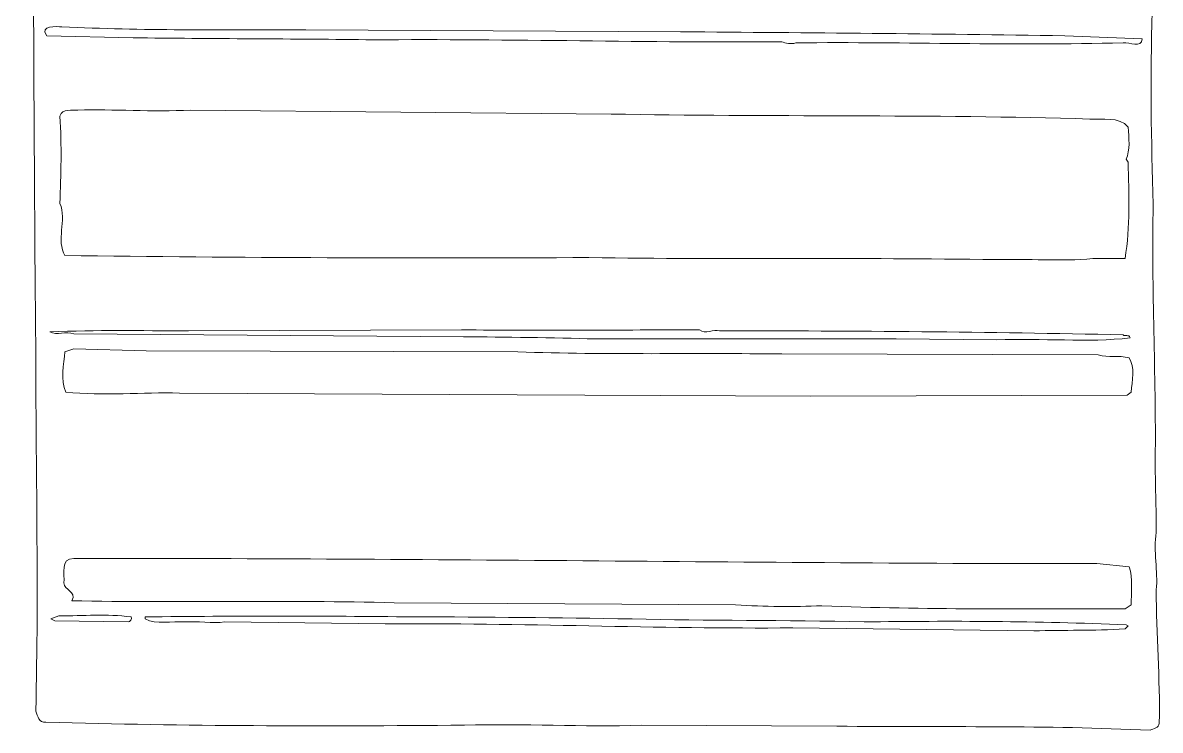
# Model space of a CAD drawing. Header units: centimetres. Extents: x -6.8 to 0.3, y -13.5 to 12.7.
# Drawn here: x -6.82 to 0.26, y -13.52 to -9.12 of the extents above; entities that cross this region are included whole.
import ezdxf

# ---------------------------------------------------------------- set-up
doc = ezdxf.new("R2010")
doc.units = ezdxf.units.CM
doc.header["$MEASUREMENT"] = 0
doc.layers.add('layer 1', color=7, linetype='Continuous')

msp = doc.modelspace()

# ---------------------------------------------------------------- linework, layer by layer
at = {"layer": 'layer 1', "color": 22, "lineweight": 9}
for points, knots in [([(-6.81022, 8.76373), (-6.7915, 9.89974), (-6.81022, 11.07943), (-6.79775, 12.24662), (-6.79775, 12.24662), (-6.79775, 12.24662), (-6.7915, 12.63985), (-6.7915, 12.63985), (-6.7915, 12.63985), (-6.75405, 12.65235), (-6.72283, 12.65857), (-6.6854, 12.6461), (-6.6854, 12.6461), (-6.66043, 12.14676), (-6.66043, 11.64118), (-6.66666, 11.12936), (-6.66666, 11.12936), (-6.65419, 10.84848), (-6.67915, 10.57385), (-6.66666, 10.2992), (-6.66666, 10.2992), (-6.67915, 10.08074), (-6.6729, 9.881), (-6.6729, 9.66254), (-6.6729, 9.66254), (-6.6729, 9.66254), (-6.66666, 7.49041), (-6.66666, 7.49041), (-6.66666, 7.49041), (-6.6729, 7.04101), (-6.66666, 6.56664), (-6.6729, 6.12973), (-6.6729, 6.12973), (-6.66043, 5.9175), (-6.66666, 5.68657), (-6.66666, 5.46809), (-6.66666, 5.46809), (-6.66043, 5.38695), (-6.64169, 5.28084), (-6.67915, 5.1997), (-6.67915, 5.1997), (-6.52934, 4.88137), (-6.17982, 4.73781), (-5.8802, 4.63795), (-5.8802, 4.63795), (-5.78034, 4.58802), (-5.68671, 4.5256), (-5.59309, 4.46942), (-5.59309, 4.46942), (-5.36215, 4.5256), (-5.14992, 4.43196), (-4.97516, 4.2884), (-4.97516, 4.2884), (-4.96267, 4.226), (-4.88153, 4.18854), (-4.88153, 4.11988), (-4.88153, 4.11988), (-4.81911, 4.0637), (-4.76293, 4.13237), (-4.69428, 4.10116), (-4.69428, 4.10116), (-4.48205, 4.0637), (-4.25111, 3.97009), (-4.15749, 3.75161), (-4.15749, 3.75161), (-4.08882, 3.54565), (-3.87037, 3.43954), (-3.70186, 3.30845), (-3.70186, 3.30845), (-3.55205, 3.22107), (-3.33359, 3.17738), (-3.16507, 3.26477), (-3.16507, 3.26477), (-2.94036, 3.33966), (-2.74687, 3.48947), (-2.57835, 3.658), (-2.57835, 3.658), (-2.54714, 3.82028), (-2.39733, 3.96384), (-2.24754, 4.03249), (-2.24754, 4.03249), (-2.1664, 4.06995), (-2.0478, 4.06995), (-1.95417, 4.07619), (-1.95417, 4.07619), (-1.86055, 4.32586), (-1.62336, 4.46318), (-1.3612, 4.47567), (-1.3612, 4.47567), (-1.23638, 4.48189), (-1.1365, 4.407), (-1.0179, 4.46318), (-1.0179, 4.46318), (-0.78697, 4.66291), (-0.48736, 4.65042), (-0.25018, 4.83144), (-0.25018, 4.83144), (-0.13783, 4.9313), (-0.01923, 5.02493), (0.04319, 5.14977), (0.04319, 5.14977), (0.00573, 5.38695), (0.06191, 5.64911), (0.04319, 5.88629), (0.04319, 5.88629), (0.04319, 6.99732), (0.04319, 8.06466), (0.04319, 9.16321), (0.04319, 9.16321), (0.04942, 10.27423), (0.05566, 11.3166), (0.06191, 12.46508), (0.06191, 12.46508), (0.06191, 12.50254), (0.06815, 12.53999), (0.0744, 12.57743), (0.0744, 12.57743), (0.12433, 12.58368), (0.18051, 12.57743), (0.21794, 12.57119), (0.21794, 12.57119), (0.21172, 10.7486), (0.19923, 8.91354), (0.18675, 7.15336), (0.18675, 7.15336), (0.18675, 7.15336), (0.19298, 6.81008), (0.19298, 6.81008), (0.19298, 6.81008), (0.18051, 5.156), (0.18051, 3.47073), (0.17426, 1.77299), (0.17426, 1.77299), (0.16801, 1.1613), (0.17426, 0.49967), (0.17426, -0.11202), (0.17426, -0.11202), (0.18675, -0.59262), (0.16801, -1.09195), (0.17426, -1.55385), (0.17426, -1.55385), (0.17426, -2.33406), (0.16801, -3.12676), (0.17426, -3.90698), (0.17426, -3.90698), (0.19923, -5.11163), (0.18051, -6.25386), (0.19298, -7.42108), (0.19298, -7.42108), (0.17426, -7.65825), (0.21172, -7.90169), (0.19298, -8.13887), (0.19298, -8.13887), (0.19923, -8.3511), (0.19298, -8.56956), (0.19923, -8.78177), (0.19923, -8.78177), (0.19298, -8.86915), (0.20547, -8.96279), (0.20547, -9.05017), (0.20547, -9.05017), (0.19298, -9.45588), (0.19923, -9.85535), (0.21172, -10.24858), (0.21172, -10.24858), (0.19923, -10.77913), (0.23044, -11.30344), (0.22419, -11.83399), (0.22419, -11.83399), (0.22419, -11.98378), (0.23044, -12.13983), (0.23044, -12.28964), (0.23044, -12.28964), (0.21172, -12.40199), (0.24293, -12.53306), (0.23044, -12.64541), (0.23044, -12.64541), (0.23044, -12.92629), (0.2554, -13.19468), (0.24916, -13.47556), (0.24916, -13.47556), (0.24916, -13.50677), (0.21172, -13.50677), (0.19298, -13.51926), (0.19298, -13.51926), (-0.45616, -13.48805), (-1.08032, -13.50052), (-1.75443, -13.49429), (-1.75443, -13.49429), (-1.75443, -13.49429), (-2.97158, -13.48805), (-2.97158, -13.48805), (-2.97158, -13.48805), (-3.32735, -13.50052), (-3.7081, -13.47556), (-4.07011, -13.48805), (-4.07011, -13.48805), (-4.97516, -13.49429), (-5.79283, -13.49429), (-6.6729, -13.46933), (-6.6729, -13.46933), (-6.71661, -13.47556), (-6.72283, -13.43187), (-6.73533, -13.40066), (-6.73533, -13.40066), (-6.71661, -12.63292), (-6.73533, -11.89641), (-6.73533, -11.12867), (-6.73533, -11.12867), (-6.7478, -9.93649), (-6.7478, -8.70687), (-6.76029, -7.49597), (-6.76029, -7.49597), (-6.7478, -5.63593), (-6.78526, -3.81335), (-6.78526, -1.9533), (-6.78526, -1.9533), (-6.77278, -1.43525), (-6.79775, -0.93591), (-6.7915, -0.4116), (-6.7915, -0.4116), (-6.7915, -0.4116), (-6.79775, 1.38601), (-6.79775, 1.38601), (-6.79775, 1.38601), (-6.7915, 2.36596), (-6.81647, 3.34591), (-6.81022, 4.32586), (-6.81022, 4.32586), (-6.81022, 4.74405), (-6.81022, 5.16849), (-6.81022, 5.58669), (-6.81022, 5.58669), (-6.81647, 5.9612), (-6.80398, 6.29825), (-6.81647, 6.66652), (-6.81647, 6.66652), (-6.81647, 6.66652), (-6.81022, 8.76373), (-6.81022, 8.76373)], [0, 0, 0, 0, 0.0166667, 0.0166667, 0.0166667, 0.0166667, 0.0333333, 0.0333333, 0.0333333, 0.0333333, 0.05, 0.05, 0.05, 0.05, 0.0666667, 0.0666667, 0.0666667, 0.0666667, 0.0833333, 0.0833333, 0.0833333, 0.0833333, 0.1, 0.1, 0.1, 0.1, 0.1166667, 0.1166667, 0.1166667, 0.1166667, 0.1333333, 0.1333333, 0.1333333, 0.1333333, 0.15, 0.15, 0.15, 0.15, 0.1666667, 0.1666667, 0.1666667, 0.1666667, 0.1833333, 0.1833333, 0.1833333, 0.1833333, 0.2, 0.2, 0.2, 0.2, 0.2166667, 0.2166667, 0.2166667, 0.2166667, 0.2333333, 0.2333333, 0.2333333, 0.2333333, 0.25, 0.25, 0.25, 0.25, 0.2666667, 0.2666667, 0.2666667, 0.2666667, 0.2833333, 0.2833333, 0.2833333, 0.2833333, 0.3, 0.3, 0.3, 0.3, 0.3166667, 0.3166667, 0.3166667, 0.3166667, 0.3333333, 0.3333333, 0.3333333, 0.3333333, 0.35, 0.35, 0.35, 0.35, 0.3666667, 0.3666667, 0.3666667, 0.3666667, 0.3833333, 0.3833333, 0.3833333, 0.3833333, 0.4, 0.4, 0.4, 0.4, 0.4166667, 0.4166667, 0.4166667, 0.4166667, 0.4333333, 0.4333333, 0.4333333, 0.4333333, 0.45, 0.45, 0.45, 0.45, 0.4666667, 0.4666667, 0.4666667, 0.4666667, 0.4833333, 0.4833333, 0.4833333, 0.4833333, 0.5, 0.5, 0.5, 0.5, 0.5166667, 0.5166667, 0.5166667, 0.5166667, 0.5333333, 0.5333333, 0.5333333, 0.5333333, 0.55, 0.55, 0.55, 0.55, 0.5666667, 0.5666667, 0.5666667, 0.5666667, 0.5833333, 0.5833333, 0.5833333, 0.5833333, 0.6, 0.6, 0.6, 0.6, 0.6166667, 0.6166667, 0.6166667, 0.6166667, 0.6333333, 0.6333333, 0.6333333, 0.6333333, 0.65, 0.65, 0.65, 0.65, 0.6666667, 0.6666667, 0.6666667, 0.6666667, 0.6833333, 0.6833333, 0.6833333, 0.6833333, 0.7, 0.7, 0.7, 0.7, 0.7166667, 0.7166667, 0.7166667, 0.7166667, 0.7333333, 0.7333333, 0.7333333, 0.7333333, 0.75, 0.75, 0.75, 0.75, 0.7666667, 0.7666667, 0.7666667, 0.7666667, 0.7833333, 0.7833333, 0.7833333, 0.7833333, 0.8, 0.8, 0.8, 0.8, 0.8166667, 0.8166667, 0.8166667, 0.8166667, 0.8333333, 0.8333333, 0.8333333, 0.8333333, 0.85, 0.85, 0.85, 0.85, 0.8666667, 0.8666667, 0.8666667, 0.8666667, 0.8833333, 0.8833333, 0.8833333, 0.8833333, 0.9, 0.9, 0.9, 0.9, 0.9166667, 0.9166667, 0.9166667, 0.9166667, 0.9333333, 0.9333333, 0.9333333, 0.9333333, 0.95, 0.95, 0.95, 0.95, 0.9666667, 0.9666667, 0.9666667, 0.9666667, 0.9833333, 0.9833333, 0.9833333, 0.9833333, 1, 1, 1, 1]), ([(-6.57304, -9.1438), (-6.06746, -9.16877), (-5.59932, -9.16252), (-5.0563, -9.16252), (-5.0563, -9.16252), (-5.0563, -9.16252), (-2.72815, -9.175), (-2.72815, -9.175), (-2.72815, -9.175), (-1.91671, -9.18124), (-1.15524, -9.18749), (-0.33757, -9.19996), (-0.33757, -9.19996), (-0.33757, -9.19996), (0.14305, -9.2187), (0.14305, -9.2187), (0.14305, -9.2187), (0.1368, -9.28112), (0.06815, -9.23742), (0.02445, -9.24366), (0.02445, -9.24366), (-0.67462, -9.26238), (-1.30503, -9.23742), (-2.01034, -9.24366), (-2.01034, -9.24366), (-2.04155, -9.25616), (-2.07277, -9.24366), (-2.09773, -9.23742), (-2.09773, -9.23742), (-2.90291, -9.24366), (-3.79547, -9.2187), (-4.63811, -9.22494), (-4.63811, -9.22494), (-5.12495, -9.2187), (-5.6555, -9.2187), (-6.12987, -9.21245), (-6.12987, -9.21245), (-6.12987, -9.21245), (-6.66666, -9.19996), (-6.66666, -9.19996), (-6.66666, -9.19996), (-6.71661, -9.13131), (-6.60426, -9.1438), (-6.57304, -9.1438)], [0, 0, 0, 0, 0.0909091, 0.0909091, 0.0909091, 0.0909091, 0.1818182, 0.1818182, 0.1818182, 0.1818182, 0.2727273, 0.2727273, 0.2727273, 0.2727273, 0.3636364, 0.3636364, 0.3636364, 0.3636364, 0.4545455, 0.4545455, 0.4545455, 0.4545455, 0.5454545, 0.5454545, 0.5454545, 0.5454545, 0.6363636, 0.6363636, 0.6363636, 0.6363636, 0.7272727, 0.7272727, 0.7272727, 0.7272727, 0.8181818, 0.8181818, 0.8181818, 0.8181818, 0.9090909, 0.9090909, 0.9090909, 0.9090909, 1, 1, 1, 1]), ([(-6.58552, -9.69931), (-6.57304, -9.64937), (-6.50438, -9.6681), (-6.47317, -9.66186), (-6.47317, -9.66186), (-6.26096, -9.65561), (-6.00504, -9.67435), (-5.77409, -9.66186), (-5.77409, -9.66186), (-5.77409, -9.66186), (-3.15882, -9.68682), (-3.15882, -9.68682), (-3.15882, -9.68682), (-2.20384, -9.70556), (-1.15524, -9.68682), (-0.18151, -9.71803), (-0.18151, -9.71803), (-0.10662, -9.72428), (-0.00051, -9.69931), (0.05566, -9.76796), (0.05566, -9.76796), (0.06191, -9.83663), (0.06815, -9.91153), (0.04319, -9.9677), (0.04319, -9.9677), (0.04319, -9.9677), (0.05566, -9.98644), (0.05566, -9.98644), (0.05566, -9.98644), (0.06191, -10.18616), (0.06815, -10.3859), (0.03694, -10.58563), (0.03694, -10.58563), (0.03694, -10.58563), (-0.16279, -10.58563), (-0.16279, -10.58563), (-0.16279, -10.58563), (-0.36253, -10.60437), (-0.56851, -10.58563), (-0.76823, -10.59188), (-0.76823, -10.59188), (-1.62336, -10.57939), (-2.42854, -10.59188), (-3.29614, -10.57939), (-3.29614, -10.57939), (-4.3697, -10.58563), (-5.4745, -10.57939), (-6.55431, -10.56691), (-6.55431, -10.56691), (-6.61048, -10.47328), (-6.54183, -10.34846), (-6.58552, -10.24233), (-6.58552, -10.24233), (-6.57927, -10.06133), (-6.57304, -9.88656), (-6.58552, -9.69931)], [0, 0, 0, 0, 0.0714286, 0.0714286, 0.0714286, 0.0714286, 0.1428571, 0.1428571, 0.1428571, 0.1428571, 0.2142857, 0.2142857, 0.2142857, 0.2142857, 0.2857143, 0.2857143, 0.2857143, 0.2857143, 0.3571429, 0.3571429, 0.3571429, 0.3571429, 0.4285714, 0.4285714, 0.4285714, 0.4285714, 0.5, 0.5, 0.5, 0.5, 0.5714286, 0.5714286, 0.5714286, 0.5714286, 0.6428571, 0.6428571, 0.6428571, 0.6428571, 0.7142857, 0.7142857, 0.7142857, 0.7142857, 0.7857143, 0.7857143, 0.7857143, 0.7857143, 0.8571429, 0.8571429, 0.8571429, 0.8571429, 0.9285714, 0.9285714, 0.9285714, 0.9285714, 1, 1, 1, 1]), ([(-5.78659, -11.03504), (-5.78659, -11.03504), (-4.08882, -11.02879), (-4.08882, -11.02879), (-4.08882, -11.02879), (-3.60198, -11.03504), (-3.09642, -11.02879), (-2.60956, -11.02879), (-2.60956, -11.02879), (-2.5721, -11.06), (-2.52217, -11.02257), (-2.48471, -11.03504), (-2.48471, -11.03504), (-1.63583, -11.03504), (-0.81818, -11.04128), (0.02445, -11.06), (0.02445, -11.06), (0.03694, -11.0725), (0.06191, -11.05378), (0.06815, -11.07874), (0.06815, -11.07874), (-0.194, -11.10995), (-0.48113, -11.07874), (-0.76201, -11.09121), (-0.76201, -11.09121), (-0.76201, -11.09121), (-1.38617, -11.08497), (-1.38617, -11.08497), (-1.38617, -11.08497), (-1.38617, -11.08497), (-3.2587, -11.08497), (-3.2587, -11.08497), (-3.2587, -11.08497), (-3.51461, -11.07874), (-3.82668, -11.0725), (-4.07635, -11.0725), (-4.07635, -11.0725), (-4.07635, -11.0725), (-6.49813, -11.05378), (-6.49813, -11.05378), (-6.49813, -11.05378), (-6.54808, -11.03504), (-6.60426, -11.06625), (-6.64794, -11.04128), (-6.64794, -11.04128), (-6.34834, -11.02879), (-6.09867, -11.03504), (-5.78659, -11.03504)], [0, 0, 0, 0, 0.0833333, 0.0833333, 0.0833333, 0.0833333, 0.1666667, 0.1666667, 0.1666667, 0.1666667, 0.25, 0.25, 0.25, 0.25, 0.3333333, 0.3333333, 0.3333333, 0.3333333, 0.4166667, 0.4166667, 0.4166667, 0.4166667, 0.5, 0.5, 0.5, 0.5, 0.5833333, 0.5833333, 0.5833333, 0.5833333, 0.6666667, 0.6666667, 0.6666667, 0.6666667, 0.75, 0.75, 0.75, 0.75, 0.8333333, 0.8333333, 0.8333333, 0.8333333, 0.9166667, 0.9166667, 0.9166667, 0.9166667, 1, 1, 1, 1]), ([(-6.49813, -11.14739), (-6.49813, -11.14739), (-6.04873, -11.15988), (-6.04873, -11.15988), (-6.04873, -11.15988), (-6.04873, -11.15988), (-3.73932, -11.16613), (-3.73932, -11.16613), (-3.73932, -11.16613), (-3.18379, -11.18485), (-2.62203, -11.17236), (-2.09773, -11.1786), (-2.09773, -11.1786), (-2.09773, -11.1786), (-0.13158, -11.18485), (-0.13158, -11.18485), (-0.13158, -11.18485), (-0.06293, -11.20357), (-0.00676, -11.18485), (0.06191, -11.20357), (0.06191, -11.20357), (0.09937, -11.25974), (0.08063, -11.34713), (0.0744, -11.41579), (0.0744, -11.41579), (0.0744, -11.41579), (0.04942, -11.43451), (0.04942, -11.43451), (0.04942, -11.43451), (0.04942, -11.43451), (-1.91671, -11.44076), (-1.91671, -11.44076), (-1.91671, -11.44076), (-1.91671, -11.44076), (-3.3211, -11.43451), (-3.3211, -11.43451), (-3.3211, -11.43451), (-3.3211, -11.43451), (-5.84276, -11.42202), (-5.84276, -11.42202), (-5.84276, -11.42202), (-6.06746, -11.41579), (-6.31713, -11.44076), (-6.54808, -11.41579), (-6.54808, -11.41579), (-6.58552, -11.34088), (-6.56055, -11.24102), (-6.55431, -11.16613), (-6.55431, -11.16613), (-6.55431, -11.16613), (-6.49813, -11.14739), (-6.49813, -11.14739)], [0, 0, 0, 0, 0.0769231, 0.0769231, 0.0769231, 0.0769231, 0.1538462, 0.1538462, 0.1538462, 0.1538462, 0.2307692, 0.2307692, 0.2307692, 0.2307692, 0.3076923, 0.3076923, 0.3076923, 0.3076923, 0.3846154, 0.3846154, 0.3846154, 0.3846154, 0.4615385, 0.4615385, 0.4615385, 0.4615385, 0.5384615, 0.5384615, 0.5384615, 0.5384615, 0.6153846, 0.6153846, 0.6153846, 0.6153846, 0.6923077, 0.6923077, 0.6923077, 0.6923077, 0.7692308, 0.7692308, 0.7692308, 0.7692308, 0.8461538, 0.8461538, 0.8461538, 0.8461538, 0.9230769, 0.9230769, 0.9230769, 0.9230769, 1, 1, 1, 1]), ([(-6.49813, -12.45192), (-4.42588, -12.44568), (-2.25378, -12.48313), (-0.13783, -12.48313), (-0.13783, -12.48313), (-0.13783, -12.48313), (0.06191, -12.50185), (0.06191, -12.50185), (0.06191, -12.50185), (0.08687, -12.57052), (0.0744, -12.67038), (0.0744, -12.73905), (0.0744, -12.73905), (0.0744, -12.73905), (0.03694, -12.76401), (0.03694, -12.76401), (0.03694, -12.76401), (-0.59348, -12.76401), (-1.19892, -12.77024), (-1.84806, -12.74527), (-1.84806, -12.74527), (-2.02284, -12.75152), (-2.20384, -12.75152), (-2.38485, -12.73905), (-2.38485, -12.73905), (-2.38485, -12.73905), (-4.50702, -12.72655), (-4.50702, -12.72655), (-4.50702, -12.72655), (-5.16865, -12.70783), (-5.84899, -12.72655), (-6.51062, -12.71406), (-6.51062, -12.71406), (-6.47941, -12.65166), (-6.56055, -12.65166), (-6.56055, -12.60171), (-6.56055, -12.60171), (-6.55431, -12.55178), (-6.58552, -12.44568), (-6.49813, -12.45192)], [0, 0, 0, 0, 0.1, 0.1, 0.1, 0.1, 0.2, 0.2, 0.2, 0.2, 0.3, 0.3, 0.3, 0.3, 0.4, 0.4, 0.4, 0.4, 0.5, 0.5, 0.5, 0.5, 0.6, 0.6, 0.6, 0.6, 0.7, 0.7, 0.7, 0.7, 0.8, 0.8, 0.8, 0.8, 0.9, 0.9, 0.9, 0.9, 1, 1, 1, 1]), ([(-6.59176, -12.80769), (-6.43573, -12.80769), (-6.29839, -12.79522), (-6.14236, -12.81394), (-6.14236, -12.81394), (-6.13611, -12.82641), (-6.1486, -12.84515), (-6.16108, -12.84515), (-6.16108, -12.84515), (-6.16108, -12.84515), (-6.61673, -12.83891), (-6.61673, -12.83891), (-6.61673, -12.83891), (-6.61673, -12.83891), (-6.64169, -12.82641), (-6.64169, -12.82641), (-6.64169, -12.82641), (-6.64169, -12.82641), (-6.59176, -12.80769), (-6.59176, -12.80769)], [0, 0, 0, 0, 0.2, 0.2, 0.2, 0.2, 0.4, 0.4, 0.4, 0.4, 0.6, 0.6, 0.6, 0.6, 0.8, 0.8, 0.8, 0.8, 1, 1, 1, 1]), ([(-6.05497, -12.81394), (-5.48697, -12.80769), (-4.9502, -12.80769), (-4.38844, -12.81394), (-4.38844, -12.81394), (-3.92654, -12.81394), (-3.50212, -12.82019), (-3.02775, -12.82641), (-3.02775, -12.82641), (-2.56585, -12.83891), (-2.07277, -12.83266), (-1.5859, -12.84515), (-1.5859, -12.84515), (-1.04288, -12.83891), (-0.51234, -12.83891), (0.04319, -12.86387), (0.04319, -12.86387), (0.04319, -12.86387), (0.05566, -12.87012), (0.05566, -12.87012), (0.05566, -12.87012), (0.05566, -12.87012), (0.03694, -12.88884), (0.03694, -12.88884), (0.03694, -12.88884), (-0.16279, -12.90133), (-0.33757, -12.89508), (-0.53106, -12.90133), (-0.53106, -12.90133), (-0.53106, -12.90133), (-2.02908, -12.88259), (-2.02908, -12.88259), (-2.02908, -12.88259), (-2.85922, -12.88884), (-3.73307, -12.8514), (-4.5632, -12.85762), (-4.5632, -12.85762), (-4.5632, -12.85762), (-5.56188, -12.84515), (-5.56188, -12.84515), (-5.56188, -12.84515), (-5.63053, -12.85762), (-5.73664, -12.83891), (-5.81155, -12.84515), (-5.81155, -12.84515), (-5.88645, -12.83891), (-5.98632, -12.86387), (-6.05497, -12.82641), (-6.05497, -12.82641), (-6.05497, -12.82641), (-6.05497, -12.81394), (-6.05497, -12.81394)], [0, 0, 0, 0, 0.0769231, 0.0769231, 0.0769231, 0.0769231, 0.1538462, 0.1538462, 0.1538462, 0.1538462, 0.2307692, 0.2307692, 0.2307692, 0.2307692, 0.3076923, 0.3076923, 0.3076923, 0.3076923, 0.3846154, 0.3846154, 0.3846154, 0.3846154, 0.4615385, 0.4615385, 0.4615385, 0.4615385, 0.5384615, 0.5384615, 0.5384615, 0.5384615, 0.6153846, 0.6153846, 0.6153846, 0.6153846, 0.6923077, 0.6923077, 0.6923077, 0.6923077, 0.7692308, 0.7692308, 0.7692308, 0.7692308, 0.8461538, 0.8461538, 0.8461538, 0.8461538, 0.9230769, 0.9230769, 0.9230769, 0.9230769, 1, 1, 1, 1])]:
    msp.add_open_spline(points, degree=3, knots=knots, dxfattribs=at)

doc.saveas('drawing.dxf')
